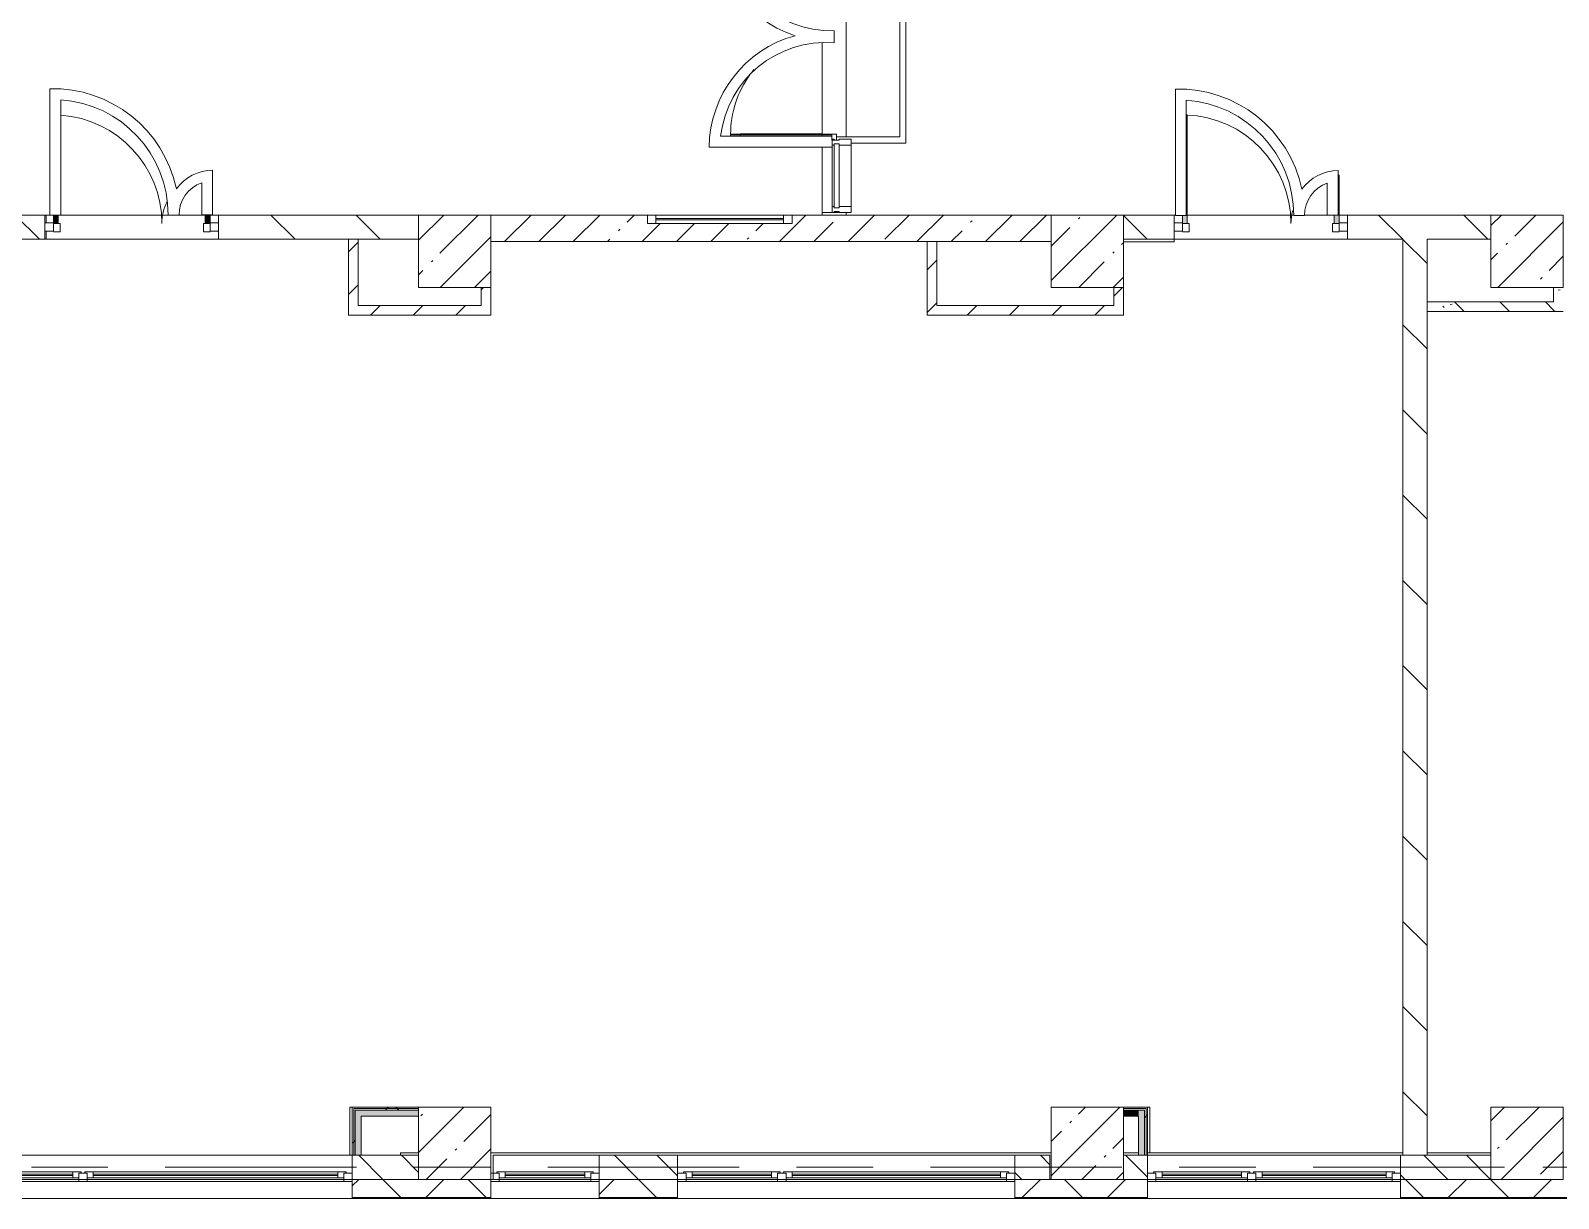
# Model space of a CAD drawing. Header units: millimetres. Extents: x 35157 to 232994, y -8553 to 29000.
# Drawn here: x 119424 to 132104, y -258 to 9430 of the extents above; entities that cross this region are included whole.
import ezdxf

# ---------------------------------------------------------------- set-up
doc = ezdxf.new("R2010")
doc.units = ezdxf.units.MM
doc.linetypes.add('Осевая', pattern=[3175, 635, -476.25, 1587.5, -476.25])
for name, color, linetype, lineweight, true_color in [('A-DETL-GENF-3', 7, 'Continuous', 5, 0xe2e2e2), ('A-DETL-GENF-4', 7, 'Continuous', 5, 0xaaaaaa), ('A-DOOR-3', 7, 'Continuous', 5, 0xaaaaaa), ('A-DOOR-4', 7, 'Continuous', 5, 0xe2e2e2), ('A-FLOR-1', 7, 'Continuous', 5, 0xaaaaaa), ('I-WALL-21', 7, 'Continuous', 5, 0xe7e7e7), ('I-WALL-22', 7, 'Continuous', 9, 0xe7e7e7), ('I-WALL-25', 7, 'Continuous', 5, 0x787878)]:
    doc.layers.add(name, color=color, linetype=linetype, lineweight=lineweight, true_color=true_color)
for name, color, linetype, lineweight in [('A-GLAZ-2', 7, 'Continuous', 5), ('A-GLAZ-CURT-2', 7, 'Continuous', 5), ('A-GLAZ-CWMG-2', 7, 'Continuous', 5), ('A-WALL', 7, 'Continuous', 9), ('A-WALL-9', 7, 'Continuous', 5), ('I-WALL-23', 7, 'Continuous', 5), ('S-COLS-1', 7, 'Continuous', 5), ('Оси', 7, 'Continuous', 9), ('Оси-2', 7, 'Осевая', 9)]:
    doc.layers.add(name, color=color, linetype=linetype, lineweight=lineweight)
pattern_1 = [(135, (105984, 0), (-353.553, -353.553), [])]
pattern_2 = [(45, (105984, 0), (-176.7767, 176.7767), [])]
pattern_3 = [(135, (105984, 0), (-176.7767, -176.7767), [])]
pattern_4 = [(45, (105984, 0), (-285.123, 285.123), []), (45, (106269.13, 0), (-285.123, 285.123), [504.031, -100.806, 16.764, -84.042])]
pattern_5 = [(135, (105984, 0), (-377.171, -377.171), [533.4, -88.9, 17.78, -88.9]), (135, (105984, 376.94), (-377.171, -377.171), []), (50, (105984, 0), (637.645, -55.787), [66.675, -733.425]), (355, (105984, 0), (-123.35, 668.7), [53.34, -586.74]), (100.451, (106037.14, -4.65), (514.299, 612.908), [56.665, -623.315]), (46.184, (105984, 177.8), (948.776, -147.15), [100.012, -1100.137]), (96.636, (106063.1, 165.5), (830.91, 865.997), [84.998, -934.973]), (351.184, (105984, 177.8), (830.918, 865.988), [80.01, -880.11]), (21, (106072.9, 133.35), (530.651, -357.928), [66.675, -733.425]), (326, (106072.9, 133.35), (216.308, 644.658), [53.34, -586.74]), (71.451, (106117.1, 103.5), (746.96, 286.724), [56.665, -623.315]), (37.5, (105984, 0), (10.8105, 295.9426), [16.764, -562.864, 16.764, -578.866, -588.962]), (37.5, (105984, 0), (10.8105, 295.9426), [-1175.258, 16.764, -572.198]), (7.5, (105984, 0), (233.869, 350.6318), [16.764, -322.834, 16.764, -549.529, -224.472]), (7.5, (105984, 0), (233.869, 350.6318), [-905.891, 16.764, -207.708]), (327.5, (105785.76, 0), (474.5678, -20.0513), [16.764, -205.486, 16.764, -676.656, -920.115]), (327.5, (105785.76, 0), (474.5678, -20.0513), [-915.67, 16.764, -903.351]), (317.5, (105696.86, 0), (518.452, 88.9934), [16.764, -272.161, 16.764, -443.738, -653.415]), (317.5, (105696.86, 0), (518.452, 88.9934), [-749.427, 16.764, -636.651])]
pattern_6 = [(45, (105984, 0), (-530.33, 530.33), []), (135, (105984, 0), (-530.33, -530.33), [])]

# ---------------------------------------------------------------- blocks, each defined once
blk = doc.blocks.new('BSC_Колонна _Прямоугольная - 600х600-V75-2_4_2_птичка')
at = {"layer": 'S-COLS-1'}
h = blk.add_hatch(dxfattribs=at)
h.set_pattern_fill('FP_76', color=256, style=0, pattern_type=2)
h.set_pattern_definition([(45, (-25860, -200), (-285.123, 285.123), []), (45, (-25574.88, -200), (-285.123, 285.123), [504.031, -100.806, 16.764, -84.042])])
h.paths.add_polyline_path([(-105, -300), (300, -300), (300, 300), (-300, 300), (-300, -300)])
for p, q in [((300, 300), (-300, 300)), ((-300, 300), (-300, -300)), ((300, -300), (300, 300)), ((-300, -300), (300, -300))]:
    blk.add_line(p, q, dxfattribs=at)
blk = doc.blocks.new('BSC_Колонна _Прямоугольная - 600х600-V88-2_4_2_птичка')
at = {"layer": 'S-COLS-1'}
h = blk.add_hatch(dxfattribs=at)
h.set_pattern_fill('FP_93', color=256, style=0, pattern_type=2)
h.set_pattern_definition([(45, (-25860, -7600), (-285.123, 285.123), []), (45, (-25574.88, -7600), (-285.123, 285.123), [504.031, -100.806, 16.764, -84.042])])
h.paths.add_polyline_path([(-300, -300), (300, -300), (300, 300), (-300, 300), (-300, 150)])
for p, q in [((300, 300), (-300, 300)), ((-300, 300), (-300, -300)), ((300, -300), (300, 300)), ((-300, -300), (300, -300))]:
    blk.add_line(p, q, dxfattribs=at)
blk = doc.blocks.new('120_Окно_СКБ_2Ст - 120_Окно_СКБ_2Ст 2800х2500_створка_-22445922-2_4_2_птичка')
at = {"layer": 'A-GLAZ-2'}
for p, q in [((-1400, -127), (-1400, -57)), ((-1400, -57), (-1330, -57)), ((1400, -57), (-1400, -57)), ((-1330, -57), (-1330, -127)), ((500, -87), (-1330, -87)), ((-1330, -87), (-1330, -127)), ((-1280, -137), (-1280, -87)), ((-1280, -107), (450, -107)), ((450, -117), (-1280, -117)), ((450, -137), (450, -87)), ((500, -127), (500, -57)), ((500, -57), (570, -57)), ((500, -127), (500, -87)), ((570, -57), (570, -127)), ((1330, -87), (570, -87)), ((570, -87), (570, -127)), ((620, -137), (620, -87)), ((620, -107), (1280, -107)), ((1280, -117), (620, -117)), ((1280, -137), (1280, -87)), ((1330, -127), (1330, -57)), ((1330, -57), (1400, -57)), ((1330, -127), (1330, -87)), ((1400, -57), (1400, -127)), ((-1330, -127), (-1400, -127)), ((-1400, -127), (-1350, -127)), ((-1330, -127), (-1350, -127)), ((-1350, -127), (-1350, -137)), ((-1350, -137), (520, -137)), ((520, -137), (-1350, -137)), ((570, -127), (500, -127)), ((520, -127), (500, -127)), ((520, -127), (550, -127)), ((520, -137), (520, -127)), ((570, -127), (550, -127)), ((550, -127), (550, -137)), ((550, -137), (1350, -137)), ((1350, -137), (550, -137)), ((1400, -127), (1330, -127)), ((1350, -127), (1330, -127)), ((1350, -127), (1400, -127)), ((1350, -137), (1350, -127))]:
    blk.add_line(p, q, dxfattribs=at)
blk = doc.blocks.new('120_Окно_СКБ_2Ст - 120_Окно_СКБ_2Ст 3100х2500 _мал_створка слева_ 2-22446355-2_4_2_птичка')
at = {"layer": 'A-GLAZ-2'}
for p, q in [((-1550, -127), (-1550, -57)), ((-1550, -57), (-1480, -57)), ((1550, -57), (-1550, -57)), ((-1480, -57), (-1480, -127)), ((650, -87), (-1480, -87)), ((-1480, -87), (-1480, -127)), ((-1430, -137), (-1430, -87)), ((-1430, -107), (600, -107)), ((600, -117), (-1430, -117)), ((600, -137), (600, -87)), ((650, -127), (650, -57)), ((650, -57), (720, -57)), ((650, -127), (650, -87)), ((720, -57), (720, -127)), ((1480, -87), (720, -87)), ((720, -87), (720, -127)), ((770, -137), (770, -87)), ((770, -107), (1430, -107)), ((1430, -117), (770, -117)), ((1430, -137), (1430, -87)), ((1480, -127), (1480, -57)), ((1480, -57), (1550, -57)), ((1480, -127), (1480, -87)), ((1550, -57), (1550, -127)), ((-1480, -127), (-1550, -127)), ((-1550, -127), (-1500, -127)), ((-1480, -127), (-1500, -127)), ((-1500, -127), (-1500, -137)), ((-1500, -137), (670, -137)), ((670, -137), (-1500, -137)), ((720, -127), (650, -127)), ((670, -127), (650, -127)), ((670, -127), (700, -127)), ((670, -137), (670, -127)), ((720, -127), (700, -127)), ((700, -127), (700, -137)), ((700, -137), (1500, -137)), ((1500, -137), (700, -137)), ((1550, -127), (1480, -127)), ((1500, -127), (1480, -127)), ((1500, -127), (1550, -127)), ((1500, -137), (1500, -127))]:
    blk.add_line(p, q, dxfattribs=at)
blk = doc.blocks.new('120_Окно_СКБ_1Ст - 120_Окно_СКБ_1Ст 900х2500_h_-V118-2_4_2_птичка')
at = {"layer": 'A-GLAZ-2'}
for p, q in [((-450, -127), (-450, -57)), ((-450, -57), (-380, -57)), ((450, -57), (-450, -57)), ((-380, -57), (-380, -127)), ((380, -87), (-380, -87)), ((-380, -87), (-380, -127)), ((-330, -137), (-330, -87)), ((-330, -107), (330, -107)), ((330, -117), (-330, -117)), ((330, -137), (330, -87)), ((380, -127), (380, -57)), ((380, -57), (450, -57)), ((380, -127), (380, -87)), ((450, -57), (450, -127)), ((-380, -127), (-450, -127)), ((-450, -127), (-400, -127)), ((-380, -127), (-400, -127)), ((-400, -127), (-400, -137)), ((-400, -137), (400, -137)), ((400, -137), (-400, -137)), ((450, -127), (380, -127)), ((400, -127), (380, -127)), ((400, -127), (450, -127)), ((400, -137), (400, -127))]:
    blk.add_line(p, q, dxfattribs=at)
blk = doc.blocks.new('120_Окно_СКБ_2Ст - 120_Окно_СКБ_2Ст 2100х2400 _мал створка справа_-22446225-2_4_2_птичка')
at = {"layer": 'A-GLAZ-2'}
for p, q in [((-1050, -127), (-1050, -57)), ((-1050, -57), (-980, -57)), ((1050, -57), (-1050, -57)), ((-980, -57), (-980, -127)), ((150, -87), (-980, -87)), ((-980, -87), (-980, -127)), ((-930, -137), (-930, -87)), ((-930, -107), (100, -107)), ((100, -117), (-930, -117)), ((100, -137), (100, -87)), ((150, -127), (150, -57)), ((150, -57), (220, -57)), ((150, -127), (150, -87)), ((220, -57), (220, -127)), ((980, -87), (220, -87)), ((220, -87), (220, -127)), ((270, -137), (270, -87)), ((270, -107), (930, -107)), ((930, -117), (270, -117)), ((930, -137), (930, -87)), ((980, -127), (980, -57)), ((980, -57), (1050, -57)), ((980, -127), (980, -87)), ((1050, -57), (1050, -127)), ((-980, -127), (-1050, -127)), ((-1050, -127), (-1000, -127)), ((-980, -127), (-1000, -127)), ((-1000, -127), (-1000, -137)), ((-1000, -137), (170, -137)), ((170, -137), (-1000, -137)), ((220, -127), (150, -127)), ((170, -127), (150, -127)), ((170, -127), (200, -127)), ((170, -137), (170, -127)), ((220, -127), (200, -127)), ((200, -127), (200, -137)), ((200, -137), (1000, -137)), ((1000, -137), (200, -137)), ((1050, -127), (980, -127)), ((1000, -127), (980, -127)), ((1000, -127), (1050, -127)), ((1000, -137), (1000, -127))]:
    blk.add_line(p, q, dxfattribs=at)
blk = doc.blocks.new('BSC_Колонна _Прямоугольная - 600х600-V182-2_4_2_птичка')
at = {"layer": 'S-COLS-1'}
h = blk.add_hatch(dxfattribs=at)
h.set_pattern_fill('FP_168', color=256, style=0, pattern_type=2)
h.set_pattern_definition([(45, (-22210, -7600), (-285.123, 285.123), []), (45, (-21924.88, -7600), (-285.123, 285.123), [504.031, -100.806, 16.764, -84.042])])
h.paths.add_polyline_path([(-300, -300), (300, -300), (300, 300), (-300, 300)])
for p, q in [((300, 300), (-300, 300)), ((-300, 300), (-300, -300)), ((300, -300), (300, 300)), ((-300, -300), (300, -300))]:
    blk.add_line(p, q, dxfattribs=at)
blk = doc.blocks.new('BSC_Колонна _Прямоугольная - 600х600-V183-2_4_2_птичка')
at = {"layer": 'S-COLS-1'}
h = blk.add_hatch(dxfattribs=at)
h.set_pattern_fill('FP_169', color=256, style=0, pattern_type=2)
h.set_pattern_definition([(45, (-22210, -200), (-285.123, 285.123), []), (45, (-21924.88, -200), (-285.123, 285.123), [504.031, -100.806, 16.764, -84.042])])
h.paths.add_polyline_path([(-165, -300), (300, -300), (300, 300), (-300, 300), (-300, -300)])
for p, q in [((300, 300), (-300, 300)), ((-300, 300), (-300, -300)), ((300, -300), (300, 300)), ((-300, -300), (300, -300))]:
    blk.add_line(p, q, dxfattribs=at)
blk = doc.blocks.new('BSC_Колонна _Прямоугольная - 600х600-V194-2_4_2_птичка')
at = {"layer": 'S-COLS-1'}
h = blk.add_hatch(dxfattribs=at)
h.set_pattern_fill('FP_179', color=256, style=0, pattern_type=2)
h.set_pattern_definition([(45, (-16960, -7600), (-285.123, 285.123), []), (45, (-16674.88, -7600), (-285.123, 285.123), [504.031, -100.806, 16.764, -84.042])])
h.paths.add_polyline_path([(-300, -300), (300, -300), (300, 300), (-300, 300), (-300, 150)])
for p, q in [((300, 300), (-300, 300)), ((-300, 300), (-300, -300)), ((300, -300), (300, 300)), ((-300, -300), (300, -300))]:
    blk.add_line(p, q, dxfattribs=at)
blk = doc.blocks.new('Прямоугольный импост - 50 x 70 мм-31927764-2_4_2_птичка')
at = {"layer": 'A-GLAZ-CWMG-2'}
for p, q in [((-70, 35), (0, 35)), ((-70, -35), (-70, 35)), ((0, 35), (0, -35)), ((0, -35), (-70, -35))]:
    blk.add_line(p, q, dxfattribs=at)
blk = doc.blocks.new('Дверь_Витражная_остекление_ - ДВН_ДАО_Главный вход_1200 в свету Д-22 _п_-31928779-2_4_2_птичка')
at = {"layer": 'A-DOOR-4'}
for points in [[(-610, 30), (-610, 100), (-650, 100), (-650, 30)], [(650, 30), (650, 103), (610, 103), (610, 30)]]:
    blk.add_hatch(color=256, dxfattribs=at).paths.add_polyline_path(points)
at = {"layer": 'A-DETL-GENF-4'}
for p, q in [((-650, 100), (-650, 35)), ((-650, 30), (-610, 30)), ((-595, 30), (-650, 30)), ((-610, 30), (-610, 100)), ((-595, -40), (-595, 30)), ((595, -40), (595, 30)), ((595, 30), (650, 30)), ((610, 103), (610, 30)), ((610, 30), (650, 30)), ((650, 35), (650, 103)), ((-650, -40), (-595, -40)), ((650, -40), (595, -40))]:
    blk.add_line(p, q, dxfattribs=at)
at = {"layer": 'A-DOOR-3'}
for p, q in [((-650, 100), (-650, 35)), ((650, 103), (650, 35))]:
    blk.add_line(p, q, dxfattribs=at)
for centre, radius, start, end in [((-650, 30), 900, 360, 86.0972), ((650, 30), 400, 153.3442, 180)]:
    blk.add_arc(centre, radius, start, end, dxfattribs=at)
blk = doc.blocks.new('Прямоугольный импост - 50 x 70 мм-31701779-2_4_2_птичка')
at = {"layer": 'A-GLAZ-CWMG-2'}
for p, q in [((0, 35), (-70, 35)), ((-70, 35), (-70, -35)), ((0, -35), (0, 35)), ((-70, -35), (0, -35))]:
    blk.add_line(p, q, dxfattribs=at)
blk = doc.blocks.new('Дверь_Витражная_остекление_ - ДВН_ДАО_Главный вход_1200 в свету Д-22 _п_-V223-2_4_2_птичка')
at = {"layer": 'A-DOOR-4'}
for points in [[(-619, 30), (-610, 30), (-610, 930), (-619, 930), (-619, 97), (-650, 97), (-650, 30)], [(642, 30), (650, 35), (650, 430), (642, 430), (642, 100), (610, 100), (610, 30)]]:
    blk.add_hatch(color=256, dxfattribs=at).paths.add_polyline_path(points)
at = {"layer": 'A-DETL-GENF-4'}
for p, q in [((-610, 930), (-619, 930)), ((-610, 30), (-610, 930)), ((650, 430), (642, 430)), ((650, 35), (650, 430)), ((-650, 97), (-650, 35)), ((-650, 30), (-610, 30)), ((-595, 30), (-650, 30)), ((-595, -40), (-595, 30)), ((595, -40), (595, 30)), ((595, 30), (650, 30)), ((610, 100), (610, 30)), ((610, 30), (650, 30)), ((-650, -40), (-595, -40)), ((650, -40), (595, -40))]:
    blk.add_line(p, q, dxfattribs=at)
at = {"layer": 'A-DOOR-3'}
for p, q in [((650, 430), (650, 35)), ((-650, 97), (-650, 35))]:
    blk.add_line(p, q, dxfattribs=at)
for centre, radius, start, end in [((-650, 30), 900, 360, 87.9985), ((650, 30), 400, 90, 91.1759), ((650, 30), 400, 164.4599, 180)]:
    blk.add_arc(centre, radius, start, end, dxfattribs=at)
blk = doc.blocks.new('Прямоугольный импост - Импост структурный с накладкой - 160мм Темный-30756008-2_4_2_птичка')
at = {"layer": 'A-GLAZ-CWMG-2'}
for p, q in [((-50, 0), (-50, 17)), ((-50, 17), (0, 17)), ((-40, 0), (-50, 0)), ((-40, -40), (-40, 0)), ((0, 0), (-10, 0)), ((-10, 0), (-10, -40)), ((0, 17), (0, 0)), ((-50, -140), (-50, -40)), ((-50, -40), (-40, -40)), ((-10, -40), (0, -40)), ((0, -40), (0, -140)), ((0, -140), (-50, -140))]:
    blk.add_line(p, q, dxfattribs=at)
blk = doc.blocks.new('Системная панель - Стекло - 40мм-32387061-2_4_2_птичка')
at = {"layer": 'A-GLAZ-CURT-2'}
for p, q in [((265, 40), (-265, 40)), ((-265, 40), (-265, 0)), ((-265, 0), (265, 0)), ((265, 0), (265, 40))]:
    blk.add_line(p, q, dxfattribs=at)
blk = doc.blocks.new('Прямоугольный импост - Импост структурный с накладкой - 160мм Темный-32387059-2_4_2_птичка')
at = {"layer": 'A-GLAZ-CWMG-2'}
for p, q in [((20093, 7970), (20093, 8480)), ((20250, 7970), (20250, 8480))]:
    blk.add_line(p, q, dxfattribs=at)
blk = doc.blocks.new('Прямоугольный импост - Импост структурный с накладкой - 160мм Темный-30755591-2_4_2_птичка')
at = {"layer": 'A-GLAZ-CWMG-2'}
for p, q in [((-25, 0), (-25, 17)), ((-25, 17), (25, 17)), ((-15, 0), (-25, 0)), ((-15, -40), (-15, 0)), ((25, 0), (15, 0)), ((15, 0), (15, -40)), ((25, 17), (25, 0)), ((-25, -140), (-25, -40)), ((-25, -40), (-15, -40)), ((15, -40), (25, -40)), ((25, -40), (25, -140)), ((25, -140), (-25, -140))]:
    blk.add_line(p, q, dxfattribs=at)
blk = doc.blocks.new('Дверь_Витражная_остекление_ - ВВ-16 остекление-32390142-2_4_2_птичка')
at = {"layer": 'A-DETL-GENF-3'}
for points in [[(-788, -20), (-833, -20), (-833, -845), (-788, -845), (-788, -56)], [(850, -860), (850, -20), (837, -20), (837, -860)]]:
    blk.add_hatch(color=256, dxfattribs=at).paths.add_polyline_path(points)
at = {"layer": 'A-DETL-GENF-4'}
for p, q in [((-788, -20), (-833, -20)), ((-833, -845), (-833, -20)), ((-788, -20), (-833, -20)), ((-833, -20), (-833, -845)), ((-833, -100), (-788, -100)), ((-823, -765), (-823, -100)), ((-788, -845), (-788, -20)), ((-788, -845), (-788, -20)), ((-779, -765), (-779, -100)), ((829, -780), (829, -100)), ((837, -860), (837, -20)), ((837, -20), (837, -860)), ((850, -100), (837, -100)), ((-833, -765), (-788, -765)), ((-833, -845), (-788, -845)), ((-833, -845), (-788, -845)), ((850, -780), (837, -780)), ((850, -860), (837, -860)), ((837, -860), (850, -860))]:
    blk.add_line(p, q, dxfattribs=at)
at = {"layer": 'A-DOOR-3'}
for p, q in [((-883, 20), (-833, 20)), ((-883, -20), (-883, 20)), ((-833, 20), (-833, -20)), ((833, 20), (883, 20)), ((833, -20), (833, 20)), ((883, 20), (883, -20)), ((-833, -20), (-883, -20)), ((-833, -845), (-833, -20)), ((833, -860), (833, -20)), ((883, -20), (833, -20))]:
    blk.add_line(p, q, dxfattribs=at)
for centre, radius, start, end in [((-833, -20), 825, 329.8094, 332.2043), ((-833, -20), 825, 270, 322.6078), ((833, -20), 840, 230.3386, 232.9926), ((833, -20), 840, 234.0758, 270)]:
    blk.add_arc(centre, radius, start, end, dxfattribs=at)
blk = doc.blocks.new('120_Окно_СКБ_1Ст - 120_Окно_СКБ_1Ст 400х1200 EI30-V239-2_4_2_птичка')
at = {"layer": 'A-GLAZ-2'}
for p, q in [((-600, 40), (-600, 110)), ((-600, 110), (-530, 110)), ((600, 110), (-600, 110)), ((-530, 40), (-600, 40)), ((-600, 40), (600, 40)), ((-530, 110), (-530, 40)), ((530, 80), (-530, 80)), ((530, 70), (-530, 70)), ((530, 40), (530, 110)), ((530, 110), (600, 110)), ((600, 40), (530, 40)), ((600, 110), (600, 40))]:
    blk.add_line(p, q, dxfattribs=at)

msp = doc.modelspace()

# ---------------------------------------------------------------- hatches: boundary and pattern name
at = {"layer": 'A-WALL-9'}
h = msp.add_hatch(dxfattribs=at)
h.set_pattern_fill('FP_99', color=256, style=0, pattern_type=2)
h.set_pattern_definition(pattern_3)
h.paths.add_polyline_path([(122463.7, -100), (122644, -100), (122644, 100), (122094, 100), (122094, -100)])
h.paths.add_polyline_path([(118994, -100), (118994, 100), (118744, 100), (118744, -100), (118753.6, -100)])
h = msp.add_hatch(dxfattribs=at)
h.set_pattern_fill('FP_99', color=256, style=0, pattern_type=2)
h.set_pattern_definition(pattern_3)
h.paths.add_polyline_path([(127884, -100), (127884, 100), (127594, 100), (127594, -100)])
h.paths.add_polyline_path([(124794, -100), (124794, 100), (124144, 100), (124144, -100), (124318.7, -100)])
h = msp.add_hatch(dxfattribs=at)
h.set_pattern_fill('FP_99', color=256, style=0, pattern_type=2)
h.set_pattern_definition(pattern_3)
h.paths.add_polyline_path([(130794, -100), (131544, -100), (131544, 100), (130794, 100)])
h.paths.add_polyline_path([(128494, -100), (128694, -100), (128694, 100), (128494, 100)])
h = msp.add_hatch(dxfattribs=at)
h.set_pattern_fill('FP_89', color=256, style=0, pattern_type=2)
h.set_pattern_definition([(45, (105984, 0), (-353.5534, 353.5534), []), (135, (105984, 0), (-353.5534, -353.5534), [])])
h.paths.add_polyline_path([(138994, -250), (139854, -250), (139854, -100), (138994, -100)])
h.paths.add_polyline_path([(144744, -250), (144744, -100), (143974, -100), (143974, -250), (144724.1, -250)])
h.paths.add_polyline_path([(136894, -250), (136894, -100), (135193.7, -100), (135193.7, -250), (136840.2, -250)])
h.paths.add_polyline_path([(140754, -250), (141874, -250), (141874, -100), (140754, -100)])
h.paths.add_polyline_path([(132393.7, -250), (132393.7, -100), (130794, -100), (130794, -250), (132202.6, -250)])
h.paths.add_polyline_path([(124318.7, -250), (124794, -250), (124794, -100), (124144, -100), (124144, -250)])
h.paths.add_polyline_path([(127594, -250), (128694, -250), (128694, -100), (127594, -100)])
h.paths.add_polyline_path([(122927.4, -250), (123244, -250), (123244, -100), (122094, -100), (122094, -250), (122463.7, -250)])
h.paths.add_polyline_path([(118994, -250), (118994, -100), (117644, -100), (117644, -250), (118753.6, -250)])
h.paths.add_polyline_path([(114116, -250), (114544, -250), (114544, -100), (110614, -100), (110614, -250), (113188.5, -250)])
h.paths.add_polyline_path([(109714, -250), (109714, -100), (105724, -100), (105724, -250), (109478.4, -250)])
at = {"layer": 'I-WALL-21'}
for points in [[(122644, 425), (122644, 475), (122169, 475), (122169, 425), (122463.7, 425)], [(128619, 425), (128619, 475), (128494, 475), (128494, 425)], [(128619, 100), (128669, 100), (128669, 475), (128619, 475), (128619, 230.5)]]:
    msp.add_hatch(color=256, dxfattribs=at).paths.add_polyline_path(points)
at = {"layer": 'I-WALL-22'}
msp.add_hatch(color=256, dxfattribs=at).paths.add_polyline_path([(122119, 100), (122169, 100), (122169, 475), (122119, 475), (122119, 230.5)])
at = {"layer": 'I-WALL-23'}
h = msp.add_hatch(dxfattribs=at)
h.set_pattern_fill('FP_100', color=256, style=0, pattern_type=2)
h.set_pattern_definition(pattern_1)
h.paths.add_polyline_path([(115971, 7700), (118144, 7700), (118144, 7900), (117444, 7900), (117444, 7830), (116644, 7830), (116644, 7900), (114244, 7900), (114244, 7700), (115043.5, 7700)])
h.paths.add_polyline_path([(118753.6, 7700), (119543.9, 7700), (119543.9, 7900), (118744, 7900), (118744, 7700)])
h.paths.add_polyline_path([(112514, 7700), (113644, 7700), (113644, 7900), (112514, 7900), (112514, 7750.3)])
h.paths.add_polyline_path([(122644, 7700), (122644, 7900), (120983.9, 7900), (120983.9, 7700), (122144, 7700)])
h.paths.add_polyline_path([(109714, 7700), (110014, 7700), (110014, 7900), (109714, 7900), (109714, 7750.3)])
h = msp.add_hatch(dxfattribs=at)
h.set_pattern_fill('FP_97', color=256, style=0, pattern_type=2)
h.set_pattern_definition(pattern_4)
h.paths.add_polyline_path([(127894, 7680), (127894, 7900), (125744, 7900), (125744, 7830), (124544, 7830), (124544, 7900), (123244, 7900), (123244, 7680), (127101.3, 7680)])
h = msp.add_hatch(dxfattribs=at)
h.set_pattern_fill('FP_100', color=256, style=0, pattern_type=2)
h.set_pattern_definition(pattern_1)
h.paths.add_polyline_path([(130811.3, 7700), (131544, 7700), (131544, 7900), (130354, 7900), (130354, 7700)])
h.paths.add_polyline_path([(128494, 7700), (128914, 7700), (128914, 7900), (128494, 7900)])
h = msp.add_hatch(dxfattribs=at)
h.set_pattern_fill('FP_101', color=256, style=0, pattern_type=2)
h.set_pattern_definition(pattern_2)
h.paths.add_polyline_path([(122144, 7070), (122144, 7700), (122064, 7700), (122064, 7070)])
h = msp.add_hatch(dxfattribs=at)
h.set_pattern_fill('FP_101', color=256, style=0, pattern_type=2)
h.set_pattern_definition(pattern_2)
h.paths.add_polyline_path([(126944, 7150), (126944, 7680), (126864, 7680), (126864, 7150)])
h = msp.add_hatch(dxfattribs=at)
h.set_pattern_fill('FP_100', color=256, style=0, pattern_type=2)
h.set_pattern_definition(pattern_1)
h.paths.add_polyline_path([(131014, 100), (131014, 7700), (130814, 7700), (130814, 100)])
h = msp.add_hatch(dxfattribs=at)
h.set_pattern_fill('FP_101', color=256, style=0, pattern_type=2)
h.set_pattern_definition(pattern_2)
h.paths.add_polyline_path([(123244, 7150), (123244, 7300), (123164, 7300), (123164, 7150)])
h = msp.add_hatch(dxfattribs=at)
h.set_pattern_fill('FP_101', color=256, style=0, pattern_type=2)
h.set_pattern_definition(pattern_2)
h.paths.add_polyline_path([(128494, 7070), (128494, 7300), (128414, 7300), (128414, 7070)])
h = msp.add_hatch(dxfattribs=at)
h.set_pattern_fill('FP_101', color=256, style=0, pattern_type=2)
h.set_pattern_definition(pattern_2)
h.paths.add_polyline_path([(122144, 7070), (123244, 7070), (123244, 7150), (122144, 7150)])
h = msp.add_hatch(dxfattribs=at)
h.set_pattern_fill('FP_101', color=256, style=0, pattern_type=2)
h.set_pattern_definition(pattern_2)
h.paths.add_polyline_path([(128414, 7070), (128414, 7150), (126864, 7150), (126864, 7070), (127101.3, 7070)])
h = msp.add_hatch(dxfattribs=at)
h.set_pattern_fill('FP_188', color=256, style=0, pattern_type=2)
h.set_pattern_definition(pattern_6)
h.paths.add_polyline_path([(122094, 100), (122106.5, 100), (122106.5, 500), (122094, 500), (122094, 230.5)])
h = msp.add_hatch(dxfattribs=at)
h.set_pattern_fill('FP_188', color=256, style=0, pattern_type=2)
h.set_pattern_definition(pattern_6)
h.paths.add_polyline_path([(122106.5, 487.5), (122644, 487.5), (122644, 500), (122106.5, 500)])
h = msp.add_hatch(dxfattribs=at)
h.set_pattern_fill('FP_188', color=256, style=0, pattern_type=2)
h.set_pattern_definition(pattern_6)
h.paths.add_polyline_path([(122106.5, 100), (122119, 100), (122119, 487.5), (122106.5, 487.5), (122106.5, 230.5)])
h = msp.add_hatch(dxfattribs=at)
h.set_pattern_fill('FP_188', color=256, style=0, pattern_type=2)
h.set_pattern_definition(pattern_6)
h.paths.add_polyline_path([(122119, 475), (122644, 475), (122644, 487.5), (122119, 487.5)])
h = msp.add_hatch(dxfattribs=at)
h.set_pattern_fill('FP_188', color=256, style=0, pattern_type=2)
h.set_pattern_definition(pattern_6)
h.paths.add_polyline_path([(128669, 100), (128681.5, 100), (128681.5, 487.5), (128669, 487.5), (128669, 230.5)])
h = msp.add_hatch(dxfattribs=at)
h.set_pattern_fill('FP_188', color=256, style=0, pattern_type=2)
h.set_pattern_definition(pattern_6)
h.paths.add_polyline_path([(128681.5, 100), (128694, 100), (128694, 500), (128681.5, 500), (128681.5, 230.5)])
at = {"layer": 'I-WALL-25'}
h = msp.add_hatch(dxfattribs=at)
h.set_pattern_fill('FP_105', color=256, style=0, pattern_type=2)
h.set_pattern_definition(pattern_5)
h.paths.add_polyline_path([(132144, 7100), (132144, 7300), (132064, 7300), (132064, 7100)])
h = msp.add_hatch(dxfattribs=at)
h.set_pattern_fill('FP_105', color=256, style=0, pattern_type=2)
h.set_pattern_definition(pattern_5)
h.paths.add_polyline_path([(132064, 7100), (132064, 7180), (131014, 7180), (131014, 7100), (131738.9, 7100)])
at = {"layer": 'S-COLS-1'}
h = msp.add_hatch(dxfattribs=at)
h.set_pattern_fill('FP_97', color=256, style=0, pattern_type=2)
h.set_pattern_definition(pattern_4)
h.paths.add_polyline_path([(122644, -100), (123244, -100), (123244, 500), (122644, 500), (122644, 230.5)])

# ---------------------------------------------------------------- linework, layer by layer
at = {"layer": 'A-FLOR-1'}
for p, q in [((126639, 10278.9), (126639, 8547.4)), ((126689, 8497.4), (126689, 10328.9)), ((126094, 9329.4), (126094, 9428.1)), ((119584.2, 8947.6), (119584.2, 7900)), ((128924.9, 8944.6), (128924.9, 7897)), ((119674.2, 7900), (119674.2, 8855.9)), ((129014.9, 7897), (129014.9, 8852.9)), ((126074, 8553), (125151.3, 8553)), ((126639, 8547.4), (126114, 8547.4)), ((126234, 8497.4), (126689, 8497.4)), ((125055.7, 8463), (126077, 8463)), ((120935.3, 7903), (120935.3, 8272)), ((130276, 7900), (130276, 8269)), ((120845.3, 8167.1), (120845.3, 7903)), ((130186, 8164.1), (130186, 7900)), ((119543.9, 7900), (120656.3, 7900)), ((119553.3, 7900), (119553.3, 7835)), ((120656.3, 7900), (120983.9, 7900)), ((120845.3, 7903), (120935.3, 7903)), ((128925.2, 7900), (128914, 7900)), ((128924.9, 7897), (129014.9, 7897)), ((129907, 7897), (129997, 7897)), ((129997.3, 7900), (130354, 7900)), ((119553.3, 7765), (119553.3, 7700)), ((128914, 7679), (128494, 7679)), ((128914, 7700), (128914, 7679)), ((122074, 100), (122074, 500)), ((122074, 500), (122094, 500)), ((128694, 500), (128714, 500)), ((128714, 500), (128714, 120))]:
    msp.add_line(p, q, dxfattribs=at)
for centre, radius, start, end in [((126080, 10338), 1000, 178.56746, 251.86052), ((126080, 10338), 910, 184.09604, 270.88287), ((126024.6, 8453.1), 969, 105.31636, 179.41553), ((126024.6, 8453.1), 879, 85.47205, 173.47514), ((119611.3, 7903), 1045, 11.78406, 91.48467), ((128952, 7900), 1045, 11.78406, 91.48467), ((119611.3, 7903), 955, 359.82001, 86.22206), ((128952, 7900), 955, 359.82001, 86.22206), ((120935.3, 7903), 369, 90, 144.66492), ((130276, 7900), 369, 90, 144.66492), ((120935.3, 7903), 279, 108.81906, 180.6161), ((130276, 7900), 279, 108.81906, 180.6161)]:
    msp.add_arc(centre, radius, start, end, dxfattribs=at)
at = {"layer": 'A-WALL'}
for p, q in [((125994, 7900), (126194, 7900)), ((122144, 7700), (122064, 7700)), ((126944, 7680), (126864, 7680)), ((131014, 7180), (131014, 7100)), ((122106.5, 100), (122106.5, 487.5)), ((122644, 487.5), (122106.5, 487.5)), ((122119, 100), (122119, 475)), ((122644, 475), (122119, 475)), ((128681.5, 487.5), (128494, 487.5)), ((128669, 475), (128494, 475)), ((128669, 100), (128669, 475)), ((128681.5, 100), (128681.5, 487.5)), ((130814, 100), (131014, 100)), ((122094, -100), (122644, -100)), ((124144, -100), (124794, -100)), ((127594, -100), (127884, -100)), ((128494, -100), (128694, -100)), ((130794, -100), (131544, -100)), ((122094, -250), (123244, -250)), ((122094, -253), (123244, -253)), ((124144, -250), (124794, -250)), ((124144, -253), (124794, -253)), ((127594, -250), (128694, -250)), ((127594, -253), (128694, -253)), ((130794, -250), (132393.7, -250)), ((130794, -253), (132393.7, -253))]:
    msp.add_line(p, q, dxfattribs=at)
at = {"layer": 'A-WALL-9'}
for p, q in [((118744, 100), (122644, 100)), ((122094, 100), (122094, -258)), ((122644, -100), (122644, 100)), ((123264, 100), (123264, -100)), ((123264, 100), (127884, 100)), ((124144, 100), (124144, -258)), ((124794, -258), (124794, 100)), ((127594, 100), (127594, -258)), ((127884, -100), (127884, 100)), ((128494, 100), (130814, 100)), ((128694, -258), (128694, 100)), ((130794, 100), (130794, -258)), ((131544, 100), (131014, 100)), ((124144, -100), (105874, -100)), ((123244, -258), (123244, -100)), ((124794, -100), (127894, -100)), ((105716, -258), (124144, -258)), ((127594, -258), (124144, -258)), ((144744, -258), (127594, -258))]:
    msp.add_line(p, q, dxfattribs=at)
at = {"layer": 'I-WALL-23'}
for p, q in [((126194, 10275.4), (126194, 8547.4)), ((125994, 8553), (125994, 9331.4)), ((125994, 7900), (125994, 8463)), ((119543.9, 7900), (118744, 7900)), ((119543.9, 7700), (119543.9, 7900)), ((122644, 7900), (120983.9, 7900)), ((120983.9, 7900), (120983.9, 7700)), ((124544, 7900), (123244, 7900)), ((125994, 7900), (125744, 7900)), ((126194, 7920), (125994, 7920)), ((126194, 7900), (126194, 7920)), ((127894, 7900), (126194, 7900)), ((128914, 7900), (128494, 7900)), ((128914, 7700), (128914, 7900)), ((129014.9, 7900), (129906.8, 7900)), ((131544, 7900), (130354, 7900)), ((130354, 7900), (130354, 7700)), ((122064, 7700), (118744, 7700)), ((122064, 7700), (122064, 7070)), ((122144, 7700), (122644, 7700)), ((122144, 7150), (122144, 7700)), ((123244, 7680), (126864, 7680)), ((126864, 7680), (126864, 7070)), ((126944, 7150), (126944, 7680)), ((126944, 7680), (127894, 7680)), ((130814, 7700), (128494, 7700)), ((130814, 7700), (130814, 100)), ((131014, 7180), (131014, 7700)), ((131014, 7700), (131544, 7700)), ((123164, 7300), (123164, 7150)), ((123244, 7070), (123244, 7300)), ((128414, 7300), (128414, 7150)), ((128494, 7070), (128494, 7300)), ((132064, 7300), (132064, 7180)), ((123164, 7150), (122144, 7150)), ((128414, 7150), (126944, 7150)), ((132064, 7180), (131014, 7180)), ((122064, 7070), (123244, 7070)), ((126864, 7070), (128494, 7070)), ((131014, 100), (131014, 7100)), ((131014, 7100), (132144, 7100)), ((122094, 500), (122094, 100)), ((122644, 500), (122094, 500)), ((122169, 100), (122169, 425)), ((122169, 425), (122644, 425)), ((122644, 425), (122644, 500)), ((128694, 500), (128494, 500)), ((128494, 425), (128619, 425)), ((128619, 425), (128619, 100)), ((128694, 100), (128694, 500)), ((122494, 120), (122644, 120)), ((122494, 120), (122494, 100)), ((123244, 120), (127894, 120)), ((128494, 120), (128619, 120)), ((128693.4, 120), (130811.3, 120)), ((131014, 120), (131544, 120)), ((122094, -100), (118994, -100)), ((124144, -100), (123244, -100)), ((130794, -100), (128694, -100))]:
    msp.add_line(p, q, dxfattribs=at)
at = {"layer": 'S-COLS-1'}
for p, q in [((123244, 500), (122644, 500)), ((122644, 500), (122644, -100)), ((123244, -100), (123244, 500)), ((122644, -100), (123244, -100))]:
    msp.add_line(p, q, dxfattribs=at)
at = {"layer": 'Оси'}
msp.add_line((131974, 0), (144474, 0), dxfattribs=at)
at = {"layer": 'Оси-2'}
msp.add_line((116256.4, 0), (131974, 0), dxfattribs=at)

# ---------------------------------------------------------------- block references
at = {"layer": 'A-DOOR-3', "rotation": 269.9999999999998}
msp.add_blockref('Дверь_Витражная_остекление_ - ВВ-16 остекление-32390142-2_4_2_птичка', (126094, 9402.9), dxfattribs=at)
at = {"layer": 'A-DOOR-3'}
for name, p in [('Дверь_Витражная_остекление_ - ДВН_ДАО_Главный вход_1200 в свету Д-22 _п_-31928779-2_4_2_птичка', (120263.9, 7800)), ('Дверь_Витражная_остекление_ - ДВН_ДАО_Главный вход_1200 в свету Д-22 _п_-V223-2_4_2_птичка', (129634, 7800))]:
    msp.add_blockref(name, p, dxfattribs=at)
at = {"layer": 'A-GLAZ-2'}
msp.add_blockref('120_Окно_СКБ_1Ст - 120_Окно_СКБ_1Ст 400х1200 EI30-V239-2_4_2_птичка', (125144, 7790), dxfattribs=at)
at = {"layer": 'A-GLAZ-2', "rotation": 180}
for name, p in [('120_Окно_СКБ_2Ст - 120_Окно_СКБ_2Ст 3100х2500 _мал_створка слева_ 2-22446355-2_4_2_птичка', (120544, -175)), ('120_Окно_СКБ_1Ст - 120_Окно_СКБ_1Ст 900х2500_h_-V118-2_4_2_птичка', (123694, -175)), ('120_Окно_СКБ_2Ст - 120_Окно_СКБ_2Ст 2800х2500_створка_-22445922-2_4_2_птичка', (126194, -175)), ('120_Окно_СКБ_2Ст - 120_Окно_СКБ_2Ст 2100х2400 _мал створка справа_-22446225-2_4_2_птичка', (129744, -175))]:
    msp.add_blockref(name, p, dxfattribs=at)
at = {"layer": 'A-GLAZ-CURT-2', "rotation": 269.9999999999997}
msp.add_blockref('Системная панель - Стекло - 40мм-32387061-2_4_2_птичка', (126094, 8225.2), dxfattribs=at)
at = {"layer": 'A-GLAZ-CWMG-2', "extrusion": (0, 0, -1)}
for name, p, rotation in [('Прямоугольный импост - Импост структурный с накладкой - 160мм Темный-30755591-2_4_2_птичка', (-126094, 8505.4), 270.0000000000002), ('Прямоугольный импост - Импост структурный с накладкой - 160мм Темный-30756008-2_4_2_птичка', (-126094, 7920), 270.0000000000002), ('Прямоугольный импост - 50 x 70 мм-31927764-2_4_2_птичка', (-120983.9, 7800), 180), ('Прямоугольный импост - 50 x 70 мм-31927764-2_4_2_птичка', (-130354, 7800), 180)]:
    msp.add_blockref(name, p, dxfattribs=dict(at, rotation=rotation))
at = {"layer": 'A-GLAZ-CWMG-2'}
msp.add_blockref('Прямоугольный импост - Импост структурный с накладкой - 160мм Темный-32387059-2_4_2_птичка', (105984, 0), dxfattribs=at)
at = {"layer": 'A-GLAZ-CWMG-2', "rotation": 180}
for p in [(119543.9, 7800), (128914, 7800)]:
    msp.add_blockref('Прямоугольный импост - 50 x 70 мм-31701779-2_4_2_птичка', p, dxfattribs=at)
at = {"layer": 'S-COLS-1'}
for name, p in [('BSC_Колонна _Прямоугольная - 600х600-V194-2_4_2_птичка', (122944, 7600)), ('BSC_Колонна _Прямоугольная - 600х600-V182-2_4_2_птичка', (128194, 7600)), ('BSC_Колонна _Прямоугольная - 600х600-V88-2_4_2_птичка', (131844, 7600)), ('BSC_Колонна _Прямоугольная - 600х600-V183-2_4_2_птичка', (128194, 200)), ('BSC_Колонна _Прямоугольная - 600х600-V75-2_4_2_птичка', (131844, 200))]:
    msp.add_blockref(name, p, dxfattribs=at)

doc.saveas('drawing.dxf')
